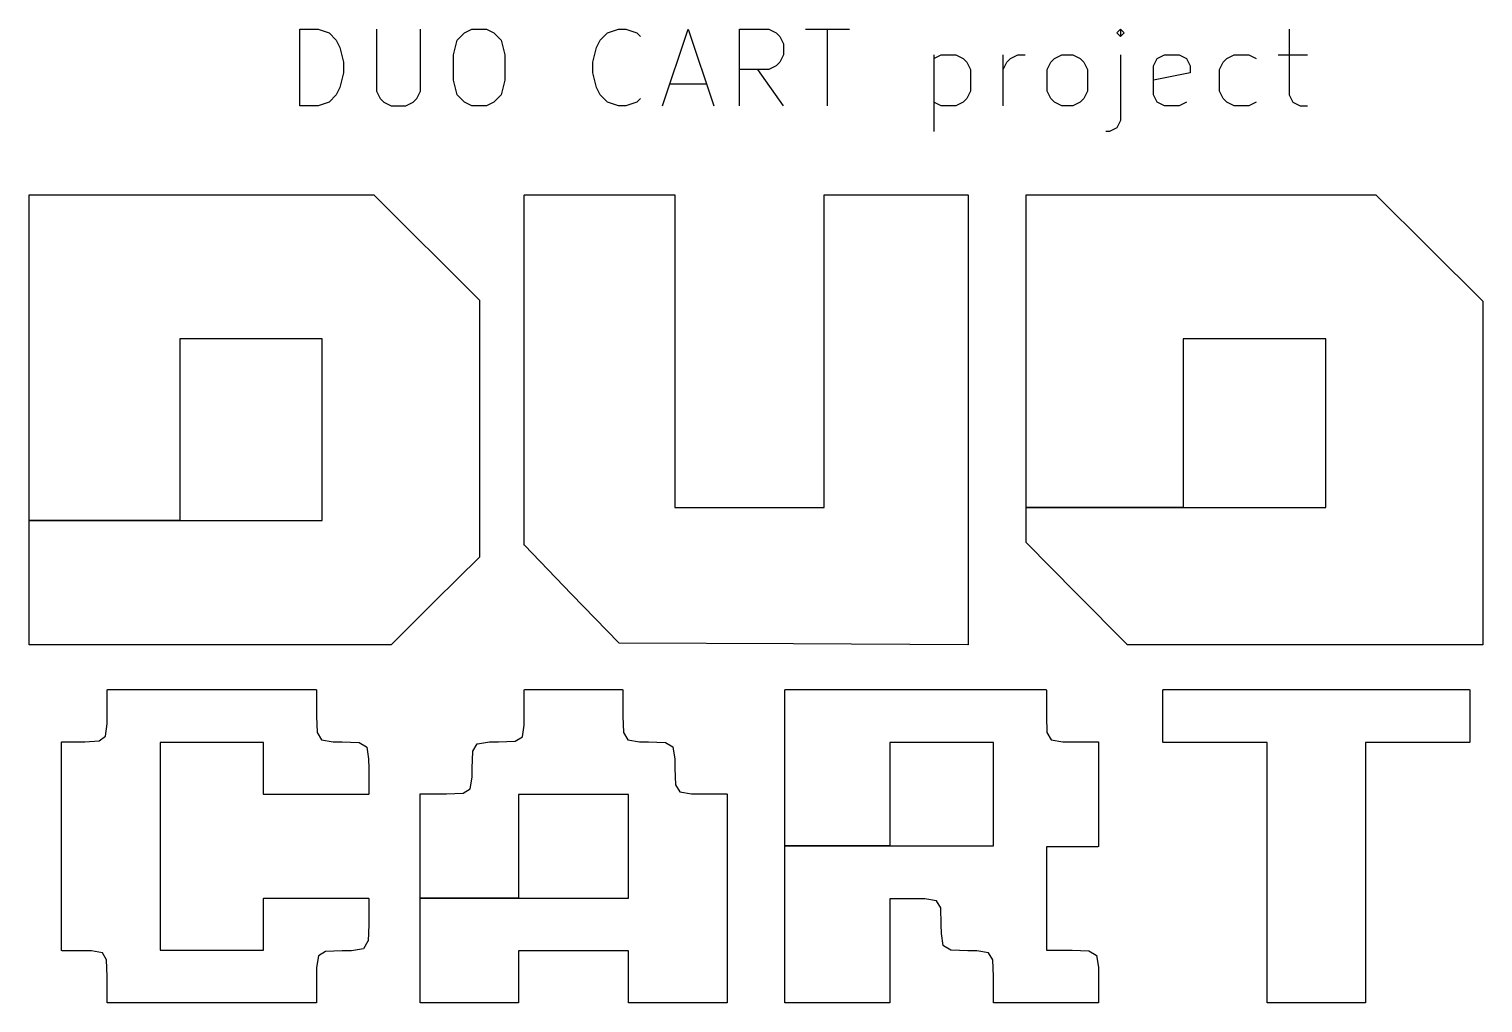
# Model space of a CAD drawing. Header units: millimetres. Extents: x 132 to 276, y -210 to -42.
# Drawn here: x 171.44 to 190.33, y -123.88 to -111.22 of the extents above; entities that cross this region are included whole.
import ezdxf

# ---------------------------------------------------------------- set-up
doc = ezdxf.new("R2010")
doc.units = ezdxf.units.MM
doc.layers.add('LYELLOW', color=51, linetype='CONTINUOUS')

msp = doc.modelspace()

# ---------------------------------------------------------------- linework, layer by layer
at = {"layer": 'LYELLOW', "linetype": 'CONTINUOUS'}
for p, q in [((174.953809, -112.219791), (174.953809, -111.219791)), ((174.953809, -111.219791), (175.191904, -111.219791)), ((175.191904, -111.219791), (175.334761, -111.26741)), ((175.953809, -111.219791), (175.953809, -112.029314)), ((176.525237, -112.029314), (176.525237, -111.219791)), ((177.096666, -111.26741), (177.191904, -111.219791)), ((177.191904, -111.219791), (177.38238, -111.219791)), ((177.38238, -111.219791), (177.477618, -111.26741)), ((178.953809, -111.26741), (179.096666, -111.219791)), ((179.096666, -111.219791), (179.191904, -111.219791)), ((179.191904, -111.219791), (179.334761, -111.26741)), ((179.668095, -112.219791), (180.001428, -111.219791)), ((180.001428, -111.219791), (180.334761, -112.219791)), ((180.668095, -112.219791), (180.668095, -111.219791)), ((180.668095, -111.219791), (181.049047, -111.219791)), ((181.049047, -111.219791), (181.144285, -111.26741)), ((181.525238, -111.219791), (182.096666, -111.219791)), ((181.810952, -112.219791), (181.810952, -111.219791)), ((185.620477, -111.219791), (185.572858, -111.26741)), ((185.668096, -111.26741), (185.620477, -111.219791)), ((185.620477, -111.219791), (185.620477, -111.315029)), ((187.810953, -111.219791), (187.810953, -112.076933)), ((175.334761, -111.26741), (175.429999, -111.362648)), ((175.429999, -111.362648), (175.477618, -111.457886)), ((176.953809, -111.553124), (177.001428, -111.362648)), ((177.001428, -111.362648), (177.096666, -111.26741)), ((177.477618, -111.26741), (177.572856, -111.362648)), ((177.572856, -111.362648), (177.620475, -111.553124)), ((178.810952, -111.457886), (178.858571, -111.362648)), ((178.858571, -111.362648), (178.953809, -111.26741)), ((179.334761, -111.26741), (179.38238, -111.315029)), ((181.144285, -111.26741), (181.191904, -111.315029)), ((181.191904, -111.315029), (181.239523, -111.410267)), ((181.239523, -111.410267), (181.239523, -111.553124)), ((185.572858, -111.26741), (185.620477, -111.315029)), ((185.620477, -111.315029), (185.668096, -111.26741)), ((175.477618, -111.457886), (175.525237, -111.648362)), ((176.953809, -111.886457), (176.953809, -111.553124)), ((177.620475, -111.553124), (177.620475, -111.886457)), ((178.763333, -111.648362), (178.810952, -111.457886)), ((181.239523, -111.553124), (181.191904, -111.648362)), ((183.191905, -111.553124), (183.191905, -112.553124)), ((183.191905, -111.600743), (183.287143, -111.553124)), ((183.287143, -111.553124), (183.477619, -111.553124)), ((183.477619, -111.553124), (183.572857, -111.600743)), ((183.572857, -111.600743), (183.620476, -111.648362)), ((184.096667, -112.219791), (184.096667, -111.553124)), ((184.144286, -111.648362), (184.191905, -111.600743)), ((184.191905, -111.600743), (184.287143, -111.553124)), ((184.287143, -111.553124), (184.382381, -111.553124)), ((184.715715, -111.648362), (184.763334, -111.600743)), ((184.763334, -111.600743), (184.858572, -111.553124)), ((184.858572, -111.553124), (185.001429, -111.553124)), ((185.001429, -111.553124), (185.096667, -111.600743)), ((185.096667, -111.600743), (185.144286, -111.648362)), ((185.620477, -111.553124), (185.620477, -112.410267)), ((186.049048, -111.695981), (186.096667, -111.600743)), ((186.096667, -111.600743), (186.191905, -111.553124)), ((186.191905, -111.553124), (186.382381, -111.553124)), ((186.382381, -111.553124), (186.477619, -111.600743)), ((186.477619, -111.600743), (186.525238, -111.695981)), ((186.95381, -111.648362), (187.001429, -111.600743)), ((187.001429, -111.600743), (187.096667, -111.553124)), ((187.096667, -111.553124), (187.287143, -111.553124)), ((187.287143, -111.553124), (187.382381, -111.600743)), ((187.668096, -111.553124), (188.049048, -111.553124)), ((175.525237, -111.791219), (175.477618, -111.981695)), ((175.525237, -111.648362), (175.525237, -111.791219)), ((178.763333, -111.791219), (178.763333, -111.648362)), ((178.810952, -111.981695), (178.763333, -111.791219)), ((181.049047, -111.7436), (180.668095, -111.7436)), ((181.239523, -112.219791), (180.90619, -111.7436)), ((181.144285, -111.695981), (181.049047, -111.7436)), ((181.191904, -111.648362), (181.144285, -111.695981)), ((183.620476, -111.648362), (183.668095, -111.7436)), ((183.668095, -111.7436), (183.668095, -112.029314)), ((184.096667, -111.7436), (184.144286, -111.648362)), ((184.668096, -111.7436), (184.715715, -111.648362)), ((184.668096, -112.029314), (184.668096, -111.7436)), ((185.144286, -111.648362), (185.191905, -111.7436)), ((185.191905, -111.7436), (185.191905, -112.029314)), ((186.049048, -112.076933), (186.049048, -111.695981)), ((186.525238, -111.791219), (186.049048, -111.886457)), ((186.525238, -111.695981), (186.525238, -111.791219)), ((186.906191, -111.7436), (186.95381, -111.648362)), ((186.906191, -112.029314), (186.906191, -111.7436)), ((175.477618, -111.981695), (175.429999, -112.076933)), ((177.001428, -112.076933), (176.953809, -111.886457)), ((177.620475, -111.886457), (177.572856, -112.076933)), ((178.858571, -112.076933), (178.810952, -111.981695)), ((179.763333, -111.934076), (180.239523, -111.934076)), ((175.334761, -112.172172), (175.191904, -112.219791)), ((175.429999, -112.076933), (175.334761, -112.172172)), ((175.953809, -112.029314), (176.001428, -112.124552)), ((176.001428, -112.124552), (176.049047, -112.172172)), ((176.049047, -112.172172), (176.144285, -112.219791)), ((176.334761, -112.219791), (176.429999, -112.172172)), ((176.429999, -112.172172), (176.477618, -112.124552)), ((176.477618, -112.124552), (176.525237, -112.029314)), ((177.096666, -112.172172), (177.001428, -112.076933)), ((177.191904, -112.219791), (177.096666, -112.172172)), ((177.477618, -112.172172), (177.38238, -112.219791)), ((177.572856, -112.076933), (177.477618, -112.172172)), ((178.953809, -112.172172), (178.858571, -112.076933)), ((179.096666, -112.219791), (178.953809, -112.172172)), ((179.334761, -112.172172), (179.191904, -112.219791)), ((179.38238, -112.124552), (179.334761, -112.172172)), ((183.287143, -112.219791), (183.191905, -112.172172)), ((183.572857, -112.172172), (183.477619, -112.219791)), ((183.620476, -112.124552), (183.572857, -112.172172)), ((183.668095, -112.029314), (183.620476, -112.124552)), ((184.715715, -112.124552), (184.668096, -112.029314)), ((184.763334, -112.172172), (184.715715, -112.124552)), ((184.858572, -112.219791), (184.763334, -112.172172)), ((185.096667, -112.172172), (185.001429, -112.219791)), ((185.144286, -112.124552), (185.096667, -112.172172)), ((185.191905, -112.029314), (185.144286, -112.124552)), ((186.096667, -112.172172), (186.049048, -112.076933)), ((186.191905, -112.219791), (186.096667, -112.172172)), ((186.477619, -112.172172), (186.382381, -112.219791)), ((186.95381, -112.124552), (186.906191, -112.029314)), ((187.001429, -112.172172), (186.95381, -112.124552)), ((187.096667, -112.219791), (187.001429, -112.172172)), ((187.382381, -112.172172), (187.287143, -112.219791)), ((187.810953, -112.076933), (187.858572, -112.172172)), ((187.858572, -112.172172), (187.95381, -112.219791)), ((175.191904, -112.219791), (174.953809, -112.219791)), ((176.144285, -112.219791), (176.334761, -112.219791)), ((177.38238, -112.219791), (177.191904, -112.219791)), ((179.191904, -112.219791), (179.096666, -112.219791)), ((183.477619, -112.219791), (183.287143, -112.219791)), ((185.001429, -112.219791), (184.858572, -112.219791)), ((186.382381, -112.219791), (186.191905, -112.219791)), ((187.287143, -112.219791), (187.096667, -112.219791)), ((187.95381, -112.219791), (188.049048, -112.219791)), ((185.47762, -112.553124), (185.430001, -112.553124)), ((185.572858, -112.505505), (185.47762, -112.553124)), ((185.620477, -112.410267), (185.572858, -112.505505)), ((171.437667, -113.380667), (171.438048, -113.378754)), ((171.437667, -115.243333), (171.437667, -113.380667)), ((171.438048, -113.378754), (171.440754, -113.376048)), ((171.440754, -113.376048), (171.442667, -113.375667)), ((171.442667, -113.375667), (175.913685, -113.375667)), ((175.913685, -113.375667), (175.915592, -113.376047)), ((175.915592, -113.376047), (175.915595, -113.376047)), ((175.915595, -113.376047), (175.915598, -113.376048)), ((175.915598, -113.376048), (175.915601, -113.376051)), ((175.915601, -113.376051), (175.917218, -113.377129)), ((175.917218, -113.377129), (177.2882, -114.746269)), ((177.872334, -113.380667), (177.872715, -113.378754)), ((177.872334, -117.929784), (177.872334, -113.380667)), ((177.872715, -113.378754), (177.875421, -113.376048)), ((177.875421, -113.376048), (177.877334, -113.375667)), ((177.877334, -113.375667), (179.824667, -113.375667)), ((179.824667, -113.375667), (179.82658, -113.376048)), ((179.82658, -113.376048), (179.829286, -113.378754)), ((179.829286, -113.378754), (179.829667, -113.380667)), ((179.829667, -113.380667), (179.829667, -117.439667)), ((181.767, -113.380667), (181.767381, -113.378754)), ((181.767, -117.439667), (181.767, -113.380667)), ((181.767381, -113.378754), (181.770087, -113.376048)), ((181.770087, -113.376048), (181.772, -113.375667)), ((181.772, -113.375667), (183.634667, -113.375667)), ((183.634667, -113.375667), (183.63658, -113.376048)), ((183.63658, -113.376048), (183.639286, -113.378754)), ((183.639286, -113.378754), (183.639667, -113.380667)), ((183.639667, -113.380667), (183.639667, -119.222667)), ((184.391667, -113.380667), (184.392048, -113.378754)), ((184.391667, -115.243333), (184.391667, -113.380667)), ((184.392048, -113.378754), (184.394754, -113.376048)), ((184.394754, -113.376048), (184.396667, -113.375667)), ((184.396667, -113.375667), (188.93415, -113.375667)), ((188.93415, -113.375667), (188.936038, -113.376043)), ((188.936038, -113.376043), (188.936051, -113.376043)), ((188.936051, -113.376043), (188.936056, -113.376046)), ((188.936056, -113.376046), (188.936063, -113.376048)), ((188.936063, -113.376048), (188.936071, -113.376056)), ((188.936071, -113.376056), (188.937676, -113.377122)), ((188.937676, -113.377122), (189.632268, -114.067994)), ((189.632268, -114.067994), (190.32686, -114.758867)), ((177.2882, -114.746269), (177.289284, -114.74789)), ((177.289284, -114.74789), (177.289284, -114.747892)), ((177.289284, -114.747892), (177.289286, -114.747894)), ((177.289286, -114.747894), (177.289667, -114.749807)), ((177.289667, -114.749807), (177.289667, -118.084208)), ((190.32686, -114.758867), (190.327948, -114.760486)), ((190.327948, -114.760486), (190.327948, -114.760494)), ((190.327948, -114.760494), (190.327953, -114.760499)), ((190.327953, -114.760499), (190.328334, -114.762412)), ((190.328334, -114.762412), (190.328334, -119.222667)), ((171.437667, -117.609), (171.437667, -115.243333)), ((175.247667, -115.248333), (173.395, -115.248333)), ((173.395, -115.248333), (173.395, -117.609)), ((175.247667, -117.609), (175.247667, -115.248333)), ((184.391667, -117.439667), (184.391667, -115.243333)), ((188.286334, -115.248333), (186.433667, -115.248333)), ((186.433667, -115.248333), (186.433667, -117.439667)), ((188.286334, -117.439667), (188.286334, -115.248333)), ((179.829667, -117.439667), (181.767, -117.439667)), ((184.391667, -117.444667), (184.391667, -117.439667)), ((184.391667, -117.439667), (186.433667, -117.439667)), ((186.433667, -117.439667), (184.391667, -117.439667)), ((184.391667, -117.893116), (184.391667, -117.444667)), ((186.433667, -117.439667), (188.286334, -117.439667)), ((171.437667, -117.614), (171.437667, -117.609)), ((171.437667, -117.609), (173.395, -117.609)), ((173.395, -117.609), (171.437667, -117.609)), ((171.437667, -119.222667), (171.437667, -117.614)), ((173.395, -117.609), (175.247667, -117.609)), ((177.872685, -117.931547), (177.872334, -117.929784)), ((177.872684, -117.93162), (177.872685, -117.931547)), ((177.872706, -117.931655), (177.872684, -117.93162)), ((177.872715, -117.931697), (177.872706, -117.931655)), ((177.872767, -117.931749), (177.872715, -117.931697)), ((177.87374, -117.93326), (177.872767, -117.931749)), ((178.487573, -118.567978), (177.87374, -117.93326)), ((184.392037, -117.894974), (184.391667, -117.893116)), ((184.392037, -117.895001), (184.392037, -117.894974)), ((184.392044, -117.895012), (184.392037, -117.895001)), ((184.392048, -117.895029), (184.392044, -117.895012)), ((184.392069, -117.89505), (184.392048, -117.895029)), ((184.39311, -117.89663), (184.392069, -117.89505)), ((185.049277, -118.560806), (184.39311, -117.89663)), ((177.288189, -118.087757), (176.714564, -118.656986)), ((177.289279, -118.086139), (177.288189, -118.087757)), ((177.289286, -118.086121), (177.289279, -118.086127)), ((177.289279, -118.086127), (177.289279, -118.086139)), ((177.289667, -118.084208), (177.289286, -118.086121)), ((179.101406, -119.202697), (178.487573, -118.567978)), ((185.705443, -119.224982), (185.049277, -118.560806)), ((176.714564, -118.656986), (176.140939, -119.226216)), ((171.438048, -119.22458), (171.437667, -119.222667)), ((171.440754, -119.227286), (171.438048, -119.22458)), ((171.442667, -119.227667), (171.440754, -119.227286)), ((176.137417, -119.227667), (171.442667, -119.227667)), ((176.139295, -119.227292), (176.137417, -119.227667)), ((176.139313, -119.227293), (176.139295, -119.227292)), ((176.13932, -119.227287), (176.139313, -119.227293)), ((176.13933, -119.227286), (176.13932, -119.227287)), ((176.139342, -119.227273), (176.13933, -119.227286)), ((176.140939, -119.226216), (176.139342, -119.227273)), ((179.10301, -119.203807), (179.101406, -119.202697)), ((179.10304, -119.203807), (179.10301, -119.203807)), ((179.103063, -119.20383), (179.10304, -119.203807)), ((179.104974, -119.204221), (179.103063, -119.20383)), ((181.369808, -119.215944), (179.104974, -119.204221)), ((183.634641, -119.227667), (181.369808, -119.215944)), ((183.636556, -119.227296), (183.634641, -119.227667)), ((183.636566, -119.227286), (183.636556, -119.227296)), ((183.63658, -119.227286), (183.636566, -119.227286)), ((183.637916, -119.22595), (183.63658, -119.227286)), ((183.639276, -119.224604), (183.637916, -119.22595)), ((183.639286, -119.22458), (183.639276, -119.224589)), ((183.639276, -119.224589), (183.639276, -119.224604)), ((183.639667, -119.222667), (183.639286, -119.22458)), ((185.707059, -119.226075), (185.705443, -119.224982)), ((185.707074, -119.226075), (185.707059, -119.226075)), ((185.707086, -119.226087), (185.707074, -119.226075)), ((185.708999, -119.226468), (185.707086, -119.226087)), ((188.016166, -119.227067), (185.708999, -119.226468)), ((190.323333, -119.227667), (188.016166, -119.227067)), ((190.325246, -119.227286), (190.323333, -119.227667)), ((190.325247, -119.227286), (190.325246, -119.227286)), ((190.327953, -119.22458), (190.325247, -119.227286)), ((190.328334, -119.222667), (190.327953, -119.22458)), ((172.453667, -119.815333), (172.454048, -119.81342)), ((172.453667, -120.153967), (172.453667, -119.815333)), ((172.454048, -119.81342), (172.456754, -119.810714)), ((172.456754, -119.810714), (172.458667, -119.810333)), ((172.458667, -119.810333), (175.168, -119.810333)), ((175.168, -119.810333), (175.169913, -119.810714)), ((175.169913, -119.810714), (175.172619, -119.81342)), ((175.172619, -119.81342), (175.173, -119.815333)), ((175.173, -119.815333), (175.173, -120.153918)), ((177.872334, -119.815333), (177.872715, -119.81342)), ((177.872334, -120.153965), (177.872334, -119.815333)), ((177.872715, -119.81342), (177.875421, -119.810714)), ((177.875421, -119.810714), (177.877334, -119.810333)), ((177.877334, -119.810333), (179.147334, -119.810333)), ((179.147334, -119.810333), (179.149247, -119.810714)), ((179.149247, -119.810714), (179.151953, -119.81342)), ((179.151953, -119.81342), (179.152334, -119.815333)), ((179.152334, -119.815333), (179.152334, -120.153918)), ((181.259, -119.815333), (181.259381, -119.81342)), ((181.259, -120.492667), (181.259, -119.815333)), ((181.259381, -119.81342), (181.262087, -119.810714)), ((181.262087, -119.810714), (181.264, -119.810333)), ((181.264, -119.810333), (184.650667, -119.810333)), ((184.650667, -119.810333), (184.65258, -119.810714)), ((184.65258, -119.810714), (184.655286, -119.81342)), ((184.655286, -119.81342), (184.655667, -119.815333)), ((184.655667, -119.815333), (184.655667, -120.153918)), ((186.169667, -119.815333), (186.170048, -119.81342)), ((186.169667, -120.492667), (186.169667, -119.815333)), ((186.170048, -119.81342), (186.172754, -119.810714)), ((186.172754, -119.810714), (186.174667, -119.810333)), ((186.174667, -119.810333), (190.154, -119.810333)), ((190.154, -119.810333), (190.155913, -119.810714)), ((190.155913, -119.810714), (190.158619, -119.81342)), ((190.158619, -119.81342), (190.159, -119.815333)), ((190.159, -119.815333), (190.159, -120.492667)), ((172.431697, -120.416374), (172.453006, -120.253588)), ((172.453006, -120.253588), (172.453667, -120.153967)), ((175.173, -120.153918), (175.181095, -120.369318)), ((177.847197, -120.424383), (177.871521, -120.272283)), ((177.871521, -120.272283), (177.872334, -120.153965)), ((179.152334, -120.153918), (179.160429, -120.369318)), ((184.655667, -120.153918), (184.663762, -120.369318)), ((171.861, -120.492667), (171.861381, -120.490754)), ((171.861, -123.202), (171.861, -120.492667)), ((171.861381, -120.490754), (171.864087, -120.488048)), ((171.864087, -120.488048), (171.866, -120.487667)), ((171.866, -120.487667), (172.162194, -120.487667)), ((172.162194, -120.487667), (172.350279, -120.477502)), ((172.350279, -120.477502), (172.431697, -120.416374)), ((174.485667, -120.497667), (173.141, -120.497667)), ((173.141, -120.497667), (173.141, -123.197)), ((174.485667, -121.17), (174.485667, -120.497667)), ((175.181095, -120.369318), (175.236283, -120.46253)), ((175.236283, -120.46253), (175.388383, -120.486854)), ((175.388383, -120.486854), (175.506702, -120.487667)), ((175.506702, -120.487667), (175.506779, -120.487683)), ((175.506779, -120.487683), (175.506855, -120.487671)), ((175.506855, -120.487671), (175.723629, -120.495818)), ((175.723629, -120.495818), (175.723992, -120.495904)), ((175.723992, -120.495904), (175.724148, -120.495865)), ((175.724148, -120.495865), (175.724824, -120.496102)), ((175.724824, -120.496102), (175.725526, -120.49627)), ((175.725526, -120.49627), (175.725635, -120.496388)), ((175.725635, -120.496388), (175.725988, -120.496512)), ((175.725988, -120.496512), (175.822311, -120.55354)), ((177.203845, -120.612012), (177.260875, -120.515689)), ((177.260875, -120.515689), (177.262177, -120.514237)), ((177.262177, -120.514237), (177.262414, -120.514176)), ((177.262414, -120.514176), (177.262559, -120.513977)), ((177.262559, -120.513977), (177.264387, -120.513299)), ((177.264387, -120.513299), (177.419181, -120.488544)), ((177.419181, -120.488544), (177.419561, -120.488558)), ((177.419561, -120.488558), (177.419937, -120.488481)), ((177.419937, -120.488481), (177.538574, -120.487667)), ((177.538574, -120.487667), (177.753985, -120.47957)), ((177.753985, -120.47957), (177.847197, -120.424383)), ((179.160429, -120.369318), (179.215616, -120.46253)), ((179.215616, -120.46253), (179.367716, -120.486854)), ((179.367716, -120.486854), (179.486035, -120.487667)), ((179.486035, -120.487667), (179.486112, -120.487683)), ((179.486112, -120.487683), (179.486188, -120.487671)), ((179.486188, -120.487671), (179.702962, -120.495818)), ((179.702962, -120.495818), (179.703325, -120.495904)), ((179.703325, -120.495904), (179.703481, -120.495865)), ((179.703481, -120.495865), (179.704157, -120.496102)), ((179.704157, -120.496102), (179.704859, -120.49627)), ((179.704859, -120.49627), (179.704968, -120.496388)), ((179.704968, -120.496388), (179.705321, -120.496512)), ((179.705321, -120.496512), (179.801645, -120.55354)), ((181.259, -121.842333), (181.259, -120.492667)), ((183.968334, -120.497667), (182.623667, -120.497667)), ((182.623667, -120.497667), (182.623667, -121.842333)), ((183.968334, -121.842333), (183.968334, -120.497667)), ((184.663762, -120.369318), (184.718949, -120.46253)), ((184.718949, -120.46253), (184.871049, -120.486854)), ((184.871049, -120.486854), (184.989369, -120.487667)), ((184.989369, -120.487667), (185.328, -120.487667)), ((185.328, -120.487667), (185.329913, -120.488048)), ((185.329913, -120.488048), (185.332619, -120.490754)), ((185.332619, -120.490754), (185.333, -120.492667)), ((185.333, -120.492667), (185.333, -121.847333)), ((186.170048, -120.49458), (186.169667, -120.492667)), ((186.172754, -120.497286), (186.170048, -120.49458)), ((186.174667, -120.497667), (186.172754, -120.497286)), ((187.524334, -120.497667), (186.174667, -120.497667)), ((187.524334, -123.879333), (187.524334, -120.497667)), ((190.154, -120.497667), (188.804334, -120.497667)), ((188.804334, -120.497667), (188.804334, -123.879333)), ((190.155913, -120.497286), (190.154, -120.497667)), ((190.158619, -120.49458), (190.155913, -120.497286)), ((190.159, -120.492667), (190.158619, -120.49458)), ((175.822311, -120.55354), (175.823763, -120.554843)), ((175.823763, -120.554843), (175.823823, -120.55508)), ((175.823823, -120.55508), (175.824023, -120.555225)), ((175.824023, -120.555225), (175.824701, -120.557053)), ((175.824701, -120.557053), (175.849456, -120.711847)), ((177.195004, -120.831145), (177.203151, -120.614371)), ((177.203151, -120.614371), (177.203237, -120.614007)), ((177.203198, -120.613852), (177.203435, -120.613175)), ((177.203237, -120.614007), (177.203198, -120.613852)), ((177.203435, -120.613175), (177.203603, -120.612474)), ((177.203603, -120.612474), (177.203721, -120.612364)), ((177.203721, -120.612364), (177.203845, -120.612012)), ((179.801645, -120.55354), (179.803097, -120.554843)), ((179.803097, -120.554843), (179.803157, -120.55508)), ((179.803157, -120.55508), (179.803357, -120.555225)), ((179.803357, -120.555225), (179.804035, -120.557053)), ((179.804035, -120.557053), (179.828789, -120.711848)), ((175.849456, -120.711847), (175.849441, -120.712227)), ((175.849441, -120.712227), (175.849519, -120.712603)), ((175.849519, -120.712603), (175.850334, -120.831299)), ((175.850334, -120.831299), (175.85033, -120.831316)), ((175.85033, -120.831316), (175.850334, -120.831333)), ((175.850334, -120.831333), (175.850334, -121.17)), ((177.194188, -120.949616), (177.195, -120.831299)), ((177.195, -120.831299), (177.195016, -120.83122)), ((177.195016, -120.83122), (177.195004, -120.831145)), ((179.828789, -120.711848), (179.828774, -120.712227)), ((179.828774, -120.712227), (179.828852, -120.712603)), ((179.828852, -120.712603), (179.829666, -120.83124)), ((179.829666, -120.83124), (179.837762, -121.046651)), ((177.169864, -121.101716), (177.194188, -120.949616)), ((179.837762, -121.046651), (179.892949, -121.139864)), ((174.486048, -121.171913), (174.485667, -121.17)), ((174.488754, -121.174619), (174.486048, -121.171913)), ((174.490667, -121.175), (174.488754, -121.174619)), ((175.845334, -121.175), (174.490667, -121.175)), ((175.847247, -121.174619), (175.845334, -121.175)), ((175.849953, -121.171913), (175.847247, -121.174619)), ((175.850334, -121.17), (175.849953, -121.171913)), ((176.517667, -121.17), (176.518048, -121.168087)), ((176.517667, -122.519667), (176.517667, -121.17)), ((176.518048, -121.168087), (176.520754, -121.165381)), ((176.520754, -121.165381), (176.522667, -121.165)), ((176.522667, -121.165), (176.861252, -121.165)), ((176.861252, -121.165), (177.076652, -121.156904)), ((177.076652, -121.156904), (177.169864, -121.101716)), ((179.227, -121.175), (177.797667, -121.175)), ((177.797667, -121.175), (177.797667, -122.519667)), ((179.227, -122.519667), (179.227, -121.175)), ((179.892949, -121.139864), (180.045049, -121.164187)), ((180.045049, -121.164187), (180.163369, -121.165)), ((180.163369, -121.165), (180.502, -121.165)), ((180.502, -121.165), (180.503913, -121.165381)), ((180.503913, -121.165381), (180.506619, -121.168087)), ((180.506619, -121.168087), (180.507, -121.17)), ((180.507, -121.17), (180.507, -123.879333)), ((181.259, -121.847333), (181.259, -121.842333)), ((181.259, -121.842333), (182.623667, -121.842333)), ((182.623667, -121.842333), (181.259, -121.842333)), ((182.623667, -121.842333), (183.968334, -121.842333)), ((181.259, -123.879333), (181.259, -121.847333)), ((185.328, -121.852333), (184.655667, -121.852333)), ((184.655667, -121.852333), (184.655667, -123.197)), ((185.329913, -121.851952), (185.328, -121.852333)), ((185.332619, -121.849246), (185.329913, -121.851952)), ((185.333, -121.847333), (185.332619, -121.849246)), ((174.485667, -122.524667), (174.486048, -122.522754)), ((174.485667, -123.197), (174.485667, -122.524667)), ((174.486048, -122.522754), (174.488754, -122.520048)), ((174.488754, -122.520048), (174.490667, -122.519667)), ((174.490667, -122.519667), (175.845334, -122.519667)), ((175.845334, -122.519667), (175.847247, -122.520048)), ((175.847247, -122.520048), (175.849953, -122.522754)), ((175.849953, -122.522754), (175.850334, -122.524667)), ((175.850334, -122.524667), (175.850334, -122.863333)), ((176.517667, -122.524667), (176.517667, -122.519667)), ((176.517667, -122.519667), (177.797667, -122.519667)), ((177.797667, -122.519667), (176.517667, -122.519667)), ((176.517667, -123.879333), (176.517667, -122.524667)), ((177.797667, -122.519667), (179.227, -122.519667)), ((182.9573, -122.529667), (182.623667, -122.529667)), ((182.623667, -122.529667), (182.623667, -123.879333)), ((183.075617, -122.530478), (182.9573, -122.529667)), ((183.227717, -122.554802), (183.075617, -122.530478)), ((183.282904, -122.648016), (183.227717, -122.554802)), ((183.291, -122.863425), (183.282904, -122.648016)), ((175.85033, -122.863521), (175.842182, -123.080295)), ((175.850334, -122.863333), (175.850315, -122.863427)), ((175.850315, -122.863427), (175.85033, -122.863521)), ((183.291815, -122.982064), (183.291, -122.863425)), ((175.841488, -123.082655), (175.784459, -123.178978)), ((175.841612, -123.082301), (175.841488, -123.082655)), ((175.84173, -123.082192), (175.841612, -123.082301)), ((175.841896, -123.081491), (175.84173, -123.082192)), ((175.842135, -123.080814), (175.841896, -123.081491)), ((175.842182, -123.080295), (175.842095, -123.080658)), ((175.842095, -123.080658), (175.842135, -123.080814)), ((183.291892, -122.982439), (183.291815, -122.982064)), ((183.291878, -122.982819), (183.291892, -122.982439)), ((183.316632, -123.137613), (183.291878, -122.982819)), ((183.31731, -123.139442), (183.316632, -123.137613)), ((183.317509, -123.139586), (183.31731, -123.139442)), ((183.31757, -123.139823), (183.317509, -123.139586)), ((183.319022, -123.141125), (183.31757, -123.139823)), ((183.415346, -123.198156), (183.319022, -123.141125)), ((171.861381, -123.203913), (171.861, -123.202)), ((171.864087, -123.206619), (171.861381, -123.203913)), ((171.866, -123.207), (171.864087, -123.206619)), ((172.162291, -123.207), (171.866, -123.207)), ((172.249331, -123.207753), (172.162291, -123.207)), ((172.391141, -123.231998), (172.249331, -123.207753)), ((172.44475, -123.32526), (172.391141, -123.231998)), ((172.453667, -123.540776), (172.44475, -123.32526)), ((173.141, -123.197), (174.485667, -123.197)), ((175.198135, -123.270282), (175.173812, -123.422382)), ((175.29135, -123.215095), (175.198135, -123.270282)), ((175.506759, -123.206999), (175.29135, -123.215095)), ((175.625398, -123.206185), (175.506759, -123.206999)), ((175.625773, -123.206107), (175.625398, -123.206185)), ((175.626153, -123.206122), (175.625773, -123.206107)), ((175.780947, -123.181368), (175.626153, -123.206122)), ((175.782776, -123.18069), (175.780947, -123.181368)), ((175.78292, -123.18049), (175.782776, -123.18069)), ((175.783157, -123.18043), (175.78292, -123.18049)), ((175.784459, -123.178978), (175.783157, -123.18043)), ((179.227, -123.207), (177.797667, -123.207)), ((177.797667, -123.207), (177.797667, -123.879333)), ((179.227, -123.879333), (179.227, -123.207)), ((183.415699, -123.19828), (183.415346, -123.198156)), ((183.415808, -123.198397), (183.415699, -123.19828)), ((183.416506, -123.198563), (183.415808, -123.198397)), ((183.417186, -123.198802), (183.416506, -123.198563)), ((183.417341, -123.198762), (183.417186, -123.198802)), ((183.417705, -123.198849), (183.417341, -123.198762)), ((183.634479, -123.206996), (183.417705, -123.198849)), ((183.634554, -123.206983), (183.634479, -123.206996)), ((183.634633, -123.207), (183.634554, -123.206983)), ((183.75295, -123.207811), (183.634633, -123.207)), ((183.90505, -123.232135), (183.75295, -123.207811)), ((183.960237, -123.325349), (183.90505, -123.232135)), ((183.968334, -123.540748), (183.960237, -123.325349)), ((184.655667, -123.197), (184.989334, -123.197)), ((184.989334, -123.197), (184.989428, -123.197018)), ((184.989428, -123.197018), (184.989522, -123.197004)), ((184.989522, -123.197004), (185.206296, -123.205151)), ((185.206296, -123.205151), (185.206659, -123.205237)), ((185.206659, -123.205237), (185.206815, -123.205198)), ((185.206815, -123.205198), (185.207491, -123.205435)), ((185.207491, -123.205435), (185.208193, -123.205603)), ((185.208193, -123.205603), (185.208302, -123.205721)), ((185.208302, -123.205721), (185.208655, -123.205845)), ((185.208655, -123.205845), (185.304978, -123.262873)), ((185.304978, -123.262873), (185.30643, -123.264176)), ((185.30643, -123.264176), (185.30649, -123.264413)), ((185.30649, -123.264413), (185.30669, -123.264558)), ((185.30669, -123.264558), (185.307368, -123.266386)), ((185.307368, -123.266386), (185.332123, -123.42118)), ((172.453667, -123.879333), (172.453667, -123.540776)), ((175.173812, -123.422382), (175.173, -123.540667)), ((175.173, -123.540667), (175.173, -123.879333)), ((183.968334, -123.879333), (183.968334, -123.540748)), ((185.332123, -123.42118), (185.332108, -123.42156)), ((185.332108, -123.42156), (185.332186, -123.421936)), ((185.332186, -123.421936), (185.333, -123.540633)), ((185.333, -123.540633), (185.332996, -123.54065)), ((185.332996, -123.54065), (185.333, -123.540667)), ((185.333, -123.540667), (185.333, -123.879333)), ((172.454048, -123.881246), (172.453667, -123.879333)), ((172.456754, -123.883952), (172.454048, -123.881246)), ((172.458667, -123.884333), (172.456754, -123.883952)), ((175.168, -123.884333), (172.458667, -123.884333)), ((175.169913, -123.883952), (175.168, -123.884333)), ((175.172619, -123.881246), (175.169913, -123.883952)), ((175.173, -123.879333), (175.172619, -123.881246)), ((176.518048, -123.881246), (176.517667, -123.879333)), ((176.520754, -123.883952), (176.518048, -123.881246)), ((176.522667, -123.884333), (176.520754, -123.883952)), ((177.792667, -123.884333), (176.522667, -123.884333)), ((177.79458, -123.883952), (177.792667, -123.884333)), ((177.797286, -123.881246), (177.79458, -123.883952)), ((177.797667, -123.879333), (177.797286, -123.881246)), ((179.227381, -123.881246), (179.227, -123.879333)), ((179.230087, -123.883952), (179.227381, -123.881246)), ((179.232, -123.884333), (179.230087, -123.883952)), ((180.502, -123.884333), (179.232, -123.884333)), ((180.503913, -123.883952), (180.502, -123.884333)), ((180.506619, -123.881246), (180.503913, -123.883952)), ((180.507, -123.879333), (180.506619, -123.881246)), ((181.259381, -123.881246), (181.259, -123.879333)), ((181.262087, -123.883952), (181.259381, -123.881246)), ((181.264, -123.884333), (181.262087, -123.883952)), ((182.618667, -123.884333), (181.264, -123.884333)), ((182.62058, -123.883952), (182.618667, -123.884333)), ((182.623286, -123.881246), (182.62058, -123.883952)), ((182.623667, -123.879333), (182.623286, -123.881246)), ((183.968715, -123.881246), (183.968334, -123.879333)), ((183.971421, -123.883952), (183.968715, -123.881246)), ((183.973334, -123.884333), (183.971421, -123.883952)), ((185.328, -123.884333), (183.973334, -123.884333)), ((185.329913, -123.883952), (185.328, -123.884333)), ((185.332619, -123.881246), (185.329913, -123.883952)), ((185.333, -123.879333), (185.332619, -123.881246)), ((187.524715, -123.881246), (187.524334, -123.879333)), ((187.527421, -123.883952), (187.524715, -123.881246)), ((187.529334, -123.884333), (187.527421, -123.883952)), ((188.799334, -123.884333), (187.529334, -123.884333)), ((188.801247, -123.883952), (188.799334, -123.884333)), ((188.803953, -123.881246), (188.801247, -123.883952)), ((188.804334, -123.879333), (188.803953, -123.881246))]:
    msp.add_line(p, q, dxfattribs=at)

doc.saveas('drawing.dxf')
